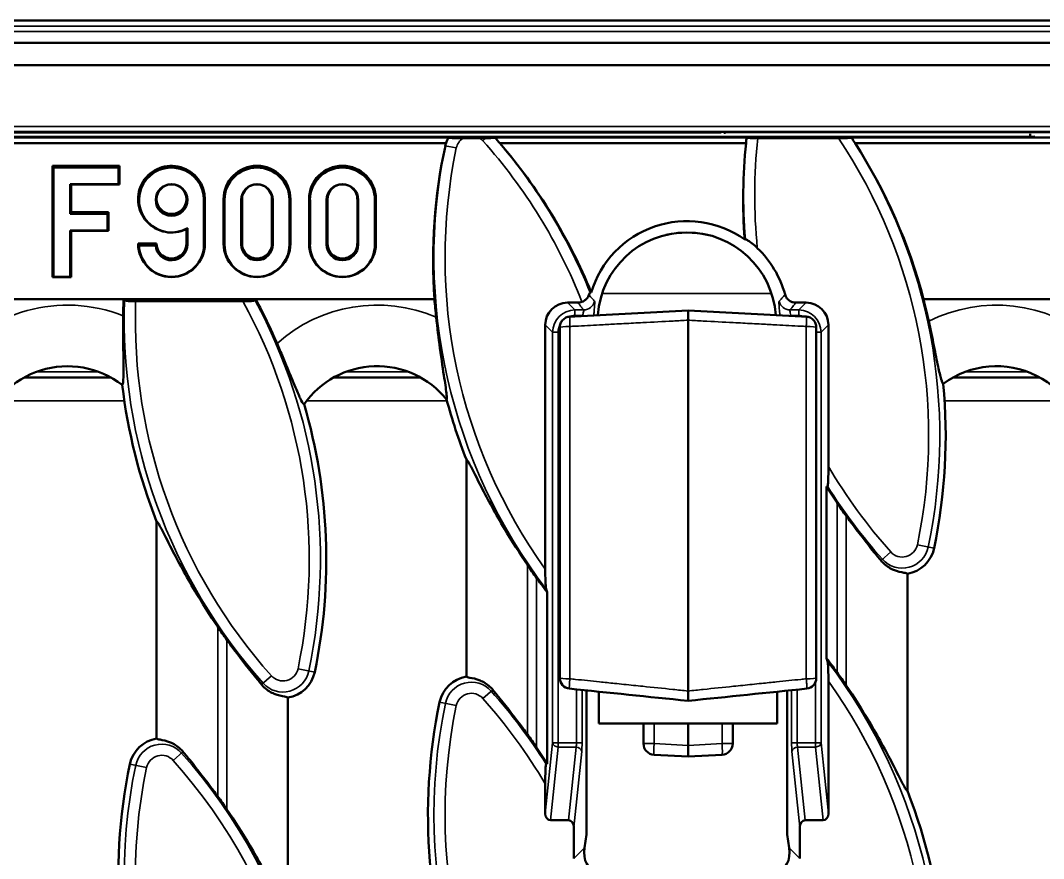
# Model space of a CAD drawing. Header units: millimetres. Extents: x 0 to 1485, y 0 to 1050.
# Drawn here: x 1277.7 to 1369.4, y 500 to 575.2 of the extents above; entities that cross this region are included whole.
import ezdxf

# ---------------------------------------------------------------- set-up
doc = ezdxf.new("R2010")
doc.units = ezdxf.units.MM
doc.header["$LTSCALE"] = 2.5
doc.layers.add('Sichtbar (ISO)', color=7, linetype='Continuous', lineweight=50)
doc.layers.add('Sichtbar schmal (ISO)', color=7, linetype='Continuous', lineweight=35)

msp = doc.modelspace()

# ---------------------------------------------------------------- linework, layer by layer
at = {"layer": 'Sichtbar (ISO)'}
for p, q in [((1448.542, 575.179), (448.542, 575.179)), ((1448.542, 573.179), (448.542, 573.179)), ((1448.542, 571.179), (448.542, 571.179)), ((1215.805, 565.179), (1375.279, 565.179)), ((1218.542, 564.679), (1316.052, 564.679)), ((1222.852, 565.127), (1340.52, 565.127)), ((1368.233, 564.732), (1222.852, 564.732)), ((1316.058, 564.675), (1316.052, 564.679)), ((1318.857, 564.627), (1317.357, 564.627)), ((1320.219, 564.679), (1320.213, 564.675)), ((1342.789, 564.679), (1320.219, 564.679)), ((1340.408, 565.179), (1340.422, 565.127)), ((1370.283, 565.167), (1340.802, 565.167)), ((1342.796, 564.675), (1342.789, 564.679)), ((1351.034, 564.627), (1343.793, 564.627)), ((1352.202, 564.679), (1352.196, 564.675)), ((1372.542, 564.679), (1352.202, 564.679)), ((1368.233, 564.732), (1368.233, 565.004)), ((1368.65, 564.769), (1368.233, 564.732)), ((1218.408, 564.179), (1315.829, 564.179)), ((1320.651, 564.179), (1342.739, 564.179)), ((1352.523, 564.179), (1372.676, 564.179)), ((1280.542, 562.149), (1280.63, 561.99)), ((1280.542, 552.174), (1280.542, 562.149)), ((1280.542, 562.149), (1286.542, 562.149)), ((1280.63, 552.19), (1280.63, 561.99)), ((1280.63, 561.99), (1286.455, 561.99)), ((1286.542, 562.149), (1286.455, 561.99)), ((1286.455, 561.99), (1286.455, 560.502)), ((1286.542, 562.149), (1286.542, 560.486)), ((1286.455, 560.502), (1282.121, 560.502)), ((1282.209, 560.486), (1282.121, 560.502)), ((1282.121, 560.502), (1282.121, 557.834)), ((1286.542, 560.486), (1282.209, 560.486)), ((1282.209, 560.486), (1282.209, 557.993)), ((1286.542, 560.486), (1286.455, 560.502)), ((1294.121, 559.085), (1294.121, 555.095)), ((1294.209, 559.156), (1294.209, 555.167)), ((1295.876, 555.167), (1295.876, 559.156)), ((1295.963, 555.095), (1295.963, 559.085)), ((1297.455, 555.095), (1297.455, 559.085)), ((1297.542, 559.156), (1297.542, 555.167)), ((1300.209, 555.167), (1300.209, 559.156)), ((1300.296, 559.085), (1300.296, 555.095)), ((1301.788, 559.085), (1301.788, 555.095)), ((1301.876, 559.156), (1301.876, 555.167)), ((1303.542, 555.167), (1303.542, 559.156)), ((1303.63, 555.095), (1303.63, 559.085)), ((1305.121, 555.095), (1305.121, 559.085)), ((1305.209, 559.156), (1305.209, 555.167)), ((1307.876, 555.167), (1307.876, 559.156)), ((1307.963, 559.085), (1307.963, 555.095)), ((1309.455, 559.085), (1309.455, 555.095)), ((1309.542, 559.156), (1309.542, 555.167)), ((1282.209, 557.993), (1282.121, 557.834)), ((1282.209, 557.993), (1285.542, 557.993)), ((1285.542, 557.993), (1285.455, 557.834)), ((1285.542, 557.993), (1285.542, 556.33)), ((1282.121, 557.834), (1285.455, 557.834)), ((1285.455, 557.834), (1285.455, 556.346)), ((1285.455, 556.346), (1282.121, 556.346)), ((1282.209, 556.33), (1282.121, 556.346)), ((1282.121, 556.346), (1282.121, 552.19)), ((1285.542, 556.33), (1282.209, 556.33)), ((1282.209, 556.33), (1282.209, 552.174)), ((1285.542, 556.33), (1285.455, 556.346)), ((1292.542, 555.167), (1292.542, 556.476)), ((1292.63, 555.095), (1292.63, 556.549)), ((1288.209, 555.167), (1289.876, 555.167)), ((1288.298, 555.008), (1289.791, 555.008)), ((1280.542, 552.174), (1280.63, 552.19)), ((1282.209, 552.174), (1280.542, 552.174)), ((1282.121, 552.19), (1280.63, 552.19)), ((1282.209, 552.174), (1282.121, 552.19)), ((1220.292, 550.179), (1314.794, 550.179)), ((1297.613, 550.004), (1287.99, 550.004)), ((1326.724, 549.879), (1327.663, 549.879)), ((1347.199, 549.879), (1348.139, 549.879)), ((1358.669, 550.179), (1372.515, 550.179)), ((1337.542, 549.179), (1327.378, 548.647)), ((1337.542, 549.179), (1337.542, 514.177)), ((1347.707, 548.647), (1337.542, 549.179)), ((1324.731, 525.983), (1324.731, 547.887)), ((1348.143, 548.624), (1348.142, 548.624)), ((1350.131, 547.887), (1350.131, 535.194)), ((1326.042, 547.675), (1326.042, 516.214)), ((1349.042, 516.214), (1349.042, 547.675)), ((1278.003, 543.179), (1285.749, 543.179)), ((1305.78, 543.179), (1313.526, 543.179)), ((1361.336, 543.179), (1369.082, 543.179)), ((1317.653, 535.81), (1317.653, 516.341)), ((1349.949, 533.38), (1349.949, 518.014)), ((1289.876, 530.255), (1289.876, 510.785)), ((1357.209, 506.104), (1357.209, 525.573)), ((1324.914, 508.534), (1324.914, 523.9)), ((1350.131, 515.931), (1350.131, 504.083)), ((1328.431, 502.179), (1328.431, 515.111)), ((1329.542, 514.997), (1329.542, 512.135)), ((1345.542, 512.135), (1345.542, 514.997)), ((1346.431, 515.088), (1346.431, 502.179)), ((1301.653, 494.993), (1301.653, 514.462)), ((1329.542, 512.135), (1345.542, 512.135)), ((1333.542, 512.135), (1333.542, 510.338)), ((1337.542, 512.135), (1337.542, 509.179)), ((1341.542, 510.338), (1341.542, 512.135)), ((1334.49, 509.339), (1337.542, 509.179)), ((1337.542, 509.179), (1340.595, 509.339)), ((1324.731, 504.083), (1324.731, 506.72)), ((1326.82, 503.466), (1325.205, 503.466)), ((1349.657, 503.466), (1348.042, 503.466)), ((1327.294, 500.034), (1327.294, 502.85)), ((1328.251, 500.992), (1328.431, 502.179)), ((1346.431, 502.179), (1346.611, 500.992)), ((1347.568, 502.85), (1347.568, 500.034))]:
    msp.add_line(p, q, dxfattribs=at)
for centre, radius, start, end in [((1318.107, 563.464), 2.388, 149.39496, 162.56041), ((1283.36, 532.412), 48.988, 40.42619, 41.19887), ((1391.502, 559.502), 48.988, 173.93299, 174.52077), ((1311.137, 537.968), 48.988, 32.34801, 33.04292), ((1337.431, 548.179), 8, 4.21284, 175.87111), ((1337.431, 547.179), 8.976, 78.11763, 101.88237), ((1337.431, 548.179), 9.137, 15.42979, 46.23134), ((1335.947, 548.391), 49.075, 177.91123, 179.64369), ((1255.582, 526.857), 49.075, 23.24862, 28.37497), ((1363.725, 553.946), 49.075, 184.4022, 186.2842), ((1311.137, 537.968), 49.075, 12.04481, 14.40825), ((1281.876, 536.179), 8, 52.12771, 162.98103), ((1309.653, 536.179), 8, 38.88444, 145.00059), ((1365.209, 536.179), 8, 0, 126.65347), ((1335.947, 548.391), 49.513, 186.83938, 201.48707), ((1311.137, 537.968), 49.513, 348.215, 5.36497), ((1255.582, 526.857), 49.513, 348.215, 16.31743), ((1363.725, 553.946), 49.513, 194.91625, 201.48707), ((1391.502, 559.502), 49.075, 214.18932, 215.86414), ((1356.755, 528.45), 2.913, 278.9616, 348.215), ((1363.725, 553.946), 49.075, 214.18932, 215.86414), ((1335.947, 548.391), 49.075, 214.18932, 215.86414), ((1301.2, 517.339), 2.913, 278.9616, 348.215), ((1311.137, 487.968), 49.075, 34.18932, 35.86414), ((1318.107, 513.464), 2.913, 98.9616, 168.215), ((1326.992, 516.214), 0.95, 180, 264.12865), ((1348.092, 516.214), 0.95, 275.87135, 0), ((1363.725, 503.946), 49.513, 168.215, 201.48707), ((1283.36, 482.412), 49.075, 34.18932, 35.86414), ((1290.329, 507.908), 2.913, 98.9616, 168.215), ((1334.542, 510.338), 1, 180, 267), ((1340.542, 510.338), 1, 273, 0), ((1335.947, 498.391), 49.513, 168.215, 201.48707), ((1311.137, 487.968), 49.513, 348.215, 21.48707), ((1255.582, 476.857), 49.075, 34.18932, 35.86414)]:
    msp.add_arc(centre, radius, start, end, dxfattribs=at)
for centre, major_axis, ratio, start_param, end_param in [((1340.788, 565.692), (0.137, -0.51), 0.947813, 5.814923, 6.034478), ((1363.725, 553.64), (0, -49.053), 0.99998, 4.500588, 4.78299), ((1318.107, 563.449), (0, 2.392), 0.99998, 1.260462, 1.358996), ((1283.36, 532.105), (0, 49.188), 0.99998, 5.102239, 5.422707), ((1391.502, 559.195), (0, -49.019), 0.99998, 4.61054, 4.787313), ((1311.137, 537.661), (0, 49.153), 0.99998, 4.969908, 5.282239), ((1291.209, 559.156), (-3, 0), 0.997459, 3.141593, 8.314536), ((1291.209, 559.085), (-2.913, 0), 0.997459, 3.141593, 8.363588), ((1298.876, 559.156), (-3, 0), 0.997459, 3.141593, 6.283185), ((1298.876, 559.085), (-2.913, 0), 0.997459, 3.141593, 6.283185), ((1306.542, 559.156), (-3, 0), 0.997459, 3.141593, 6.283185), ((1306.542, 559.085), (-2.913, 0), 0.997459, 3.141593, 6.283185), ((1298.876, 559.085), (-1.421, 0), 0.997459, 3.141593, 6.283185), ((1298.876, 559.156), (1.333, 0), 0.997459, 0, 3.141593), ((1306.542, 559.085), (-1.421, 0), 0.997459, 3.141593, 6.283185), ((1306.542, 559.156), (1.333, 0), 0.997459, 0, 3.141593), ((1337.431, 548.235), (0, 8.95), 0.99998, 5.664439, 7.563475), ((1291.209, 555.167), (3, 0), 0.997459, 3.141593, 6.283185), ((1291.209, 555.095), (2.913, 0), 0.997459, 3.171636, 6.283185), ((1291.209, 555.095), (-1.421, 0), 0.997459, 0.061615, 3.141593), ((1291.209, 555.167), (-1.333, 0), 0.997459, 0, 3.141593), ((1298.876, 555.167), (3, 0), 0.997459, 3.141593, 6.283185), ((1298.876, 555.095), (2.913, 0), 0.997459, 3.141593, 6.283185), ((1298.876, 555.095), (1.421, 0), 0.997459, 3.141593, 6.283185), ((1298.876, 555.167), (-1.333, 0), 0.997459, 0, 3.141593), ((1306.542, 555.167), (3, 0), 0.997459, 3.141593, 6.283185), ((1306.542, 555.095), (2.913, 0), 0.997459, 3.141593, 6.283185), ((1306.542, 555.095), (1.421, 0), 0.997459, 3.141593, 6.283185), ((1306.542, 555.167), (-1.333, 0), 0.997459, 0, 3.141593), ((1326.739, 547.872), (-1.425, 1.425), 0.992433, 5.501585, 7.064785), ((1348.123, 547.872), (1.425, 1.425), 0.992433, 5.501585, 7.064785), ((2516.542, 8330.624), (-12261.052, 838.786), 0.641959, 1.517599, 1.518471), ((158.542, 8330.624), (12261.052, 838.786), 0.641959, 4.764714, 4.765586), ((1325.233, 504.119), (-0.068, -0.651), 0.76433, 4.847966, 6.36271), ((1349.629, 504.119), (0.068, -0.651), 0.76433, 6.203661, 7.718405), ((1326.792, 502.814), (0.068, 0.651), 0.76433, 4.847966, 6.36271), ((1348.07, 502.814), (-0.068, 0.651), 0.76433, 6.203661, 7.718405), ((1330.261, 501.01), (-1.058, -2.214), 0.788897, 5.080424, 6.39683), ((1344.601, 501.01), (1.058, -2.214), 0.788897, 6.16954, 7.485946)]:
    msp.add_ellipse(centre, major_axis=major_axis, ratio=ratio, start_param=start_param, end_param=end_param, dxfattribs=at)
for centre, major_axis in [((1291.209, 559.085), (-1.421, 0)), ((1291.209, 559.156), (-1.333, 0))]:
    msp.add_ellipse(centre, major_axis=major_axis, ratio=0.997459, dxfattribs=at)
for points, knots in [([(1317.357, 564.627), (1317.149, 564.627), (1316.901, 564.628), (1316.577, 564.635), (1316.435, 564.639), (1316.249, 564.649), (1316.166, 564.655), (1316.088, 564.665), (1316.065, 564.67), (1316.058, 564.675)], [0.0703291, 0.0703291, 0.0703291, 0.0703291, 0.132789, 0.132789, 0.1743233, 0.1743233, 0.2104518, 0.2104518, 0.236216, 0.236216, 0.236216, 0.236216]), ([(1320.213, 564.675), (1320.207, 564.67), (1320.182, 564.665), (1320.096, 564.655), (1320.002, 564.649), (1319.792, 564.639), (1319.632, 564.634), (1319.464, 564.631), (1319.439, 564.631), (1319.413, 564.63)], [0.0084311, 0.0084311, 0.0084311, 0.0084311, 0.0336555, 0.0336555, 0.0718257, 0.0718257, 0.1174791, 0.1174791, 0.1252911, 0.1252911, 0.1252911, 0.1252911]), ([(1343.793, 564.627), (1343.669, 564.627), (1343.523, 564.628), (1343.294, 564.633), (1343.17, 564.638), (1342.996, 564.647), (1342.914, 564.653), (1342.831, 564.664), (1342.805, 564.669), (1342.796, 564.675)], [0.4461745, 0.4461745, 0.4461745, 0.4461745, 0.4834494, 0.4834494, 0.5205344, 0.5205344, 0.5575225, 0.5575225, 0.5860934, 0.5860934, 0.5860934, 0.5860934]), ([(1352.196, 564.675), (1352.189, 564.67), (1352.164, 564.665), (1352.08, 564.654), (1351.992, 564.648), (1351.797, 564.639), (1351.653, 564.634), (1351.376, 564.629), (1351.191, 564.627), (1351.034, 564.627)], [0.0084336, 0.0084336, 0.0084336, 0.0084336, 0.0349387, 0.0349387, 0.0725438, 0.0725438, 0.1145432, 0.1145432, 0.1614949, 0.1614949, 0.1614949, 0.1614949]), ([(1342.681, 555.56), (1342.689, 555.564), (1342.711, 555.559), (1342.78, 555.528), (1342.828, 555.502), (1342.962, 555.42), (1343.058, 555.355), (1343.311, 555.167), (1343.472, 555.036), (1343.679, 554.847), (1343.715, 554.813), (1343.752, 554.778)], [-0.3803028, -0.3803028, -0.3803028, -0.3803028, -0.3482557, -0.3482557, -0.3146348, -0.3146348, -0.2688093, -0.2688093, -0.2114134, -0.2114134, -0.1990027, -0.1990027, -0.1990027, -0.1990027]), ([(1328.652, 550.576), (1328.655, 550.586), (1328.659, 550.595), (1328.685, 550.665), (1328.707, 550.715), (1328.74, 550.778), (1328.752, 550.794), (1328.759, 550.795)], [-0.05688302, -0.05688302, -0.05688302, -0.05688302, -0.0527138, -0.0527138, -0.02478826, -0.02478826, -0.00024354, -0.00024354, -0.00024354, -0.00024354]), ([(1346.239, 550.61), (1346.274, 550.485), (1346.333, 550.367), (1346.492, 550.162), (1346.59, 550.076), (1346.778, 549.968), (1346.858, 549.935), (1347.026, 549.89), (1347.113, 549.879), (1347.199, 549.879)], [0, 0, 0, 0, 0.0390623, 0.0390623, 0.0779394, 0.0779394, 0.1039614, 0.1039614, 0.1300081, 0.1300081, 0.1300081, 0.1300081]), ([(1287.99, 550.004), (1287.867, 550.004), (1287.722, 550.007), (1287.494, 550.015), (1287.371, 550.022), (1287.197, 550.037), (1287.115, 550.048), (1287.032, 550.066), (1287.005, 550.075), (1286.996, 550.084)], [0.445419, 0.445419, 0.445419, 0.445419, 0.4824201, 0.4824201, 0.5194271, 0.5194271, 0.5565077, 0.5565077, 0.5852402, 0.5852402, 0.5852402, 0.5852402]), ([(1298.704, 550.084), (1298.699, 550.076), (1298.676, 550.067), (1298.596, 550.05), (1298.512, 550.039), (1298.328, 550.023), (1298.192, 550.016), (1297.932, 550.007), (1297.759, 550.004), (1297.613, 550.004)], [0.0084541, 0.0084541, 0.0084541, 0.0084541, 0.0356352, 0.0356352, 0.072688, 0.072688, 0.1127254, 0.1127254, 0.1565476, 0.1565476, 0.1565476, 0.1565476]), ([(1328.025, 549.947), (1328.096, 549.975), (1328.163, 550.009), (1328.315, 550.107), (1328.39, 550.174), (1328.499, 550.296), (1328.537, 550.35), (1328.604, 550.461), (1328.631, 550.519), (1328.652, 550.576)], [0.0377508, 0.0377508, 0.0377508, 0.0377508, 0.0608117, 0.0608117, 0.0931561, 0.0931561, 0.1162417, 0.1162417, 0.1411242, 0.1411242, 0.1411242, 0.1411242]), ([(1286.787, 542.494), (1286.811, 542.51), (1286.831, 542.558), (1286.862, 542.718), (1286.873, 542.828), (1286.898, 543.237), (1286.901, 543.611), (1286.897, 544.648), (1286.885, 545.41), (1286.87, 547.042), (1286.868, 547.866), (1286.873, 548.696)], [-0.9148011, -0.9148011, -0.9148011, -0.9148011, -0.8179949, -0.8179949, -0.7211283, -0.7211283, -0.5260391, -0.5260391, -0.2489373, -0.2489373, 0, 0, 0, 0]), ([(1315.881, 541.201), (1315.898, 541.212), (1315.906, 541.257), (1315.907, 541.403), (1315.899, 541.503), (1315.85, 541.968), (1315.767, 542.511), (1315.567, 543.824), (1315.427, 544.743), (1315.165, 546.687), (1315.049, 547.626), (1314.945, 548.574)], [-1.098788, -1.098788, -1.098788, -1.098788, -1.00479, -1.00479, -0.910784, -0.910784, -0.626306, -0.626306, -0.286151, -0.286151, 0, 0, 0, 0]), ([(1326.042, 547.675), (1326.042, 547.676), (1326.042, 547.678), (1326.042, 547.696), (1326.043, 547.713), (1326.046, 547.76), (1326.049, 547.791), (1326.063, 547.882), (1326.079, 547.942), (1326.142, 548.116), (1326.207, 548.223), (1326.373, 548.406), (1326.474, 548.48), (1326.697, 548.586), (1326.818, 548.617), (1326.942, 548.624)], [-0.0005281, -0.0005281, -0.0005281, -0.0005281, 0, 0, 0.0049312, 0.0049312, 0.0140405, 0.0140405, 0.0322819, 0.0322819, 0.0688436, 0.0688436, 0.1054024, 0.1054024, 0.1419609, 0.1419609, 0.1419609, 0.1419609]), ([(1327.378, 548.647), (1327.356, 548.645), (1327.335, 548.644), (1327.19, 548.637), (1327.066, 548.63), (1326.942, 548.624)], [-0.00643391, -0.00643391, -0.00643391, -0.00643391, 0, 0, 0.0372055, 0.0372055, 0.0372055, 0.0372055]), ([(1348.142, 548.624), (1348.019, 548.63), (1347.895, 548.637), (1347.749, 548.644), (1347.728, 548.645), (1347.707, 548.647)], [0.10622698, 0.10622698, 0.10622698, 0.10622698, 0.14343246, 0.14343246, 0.14986636, 0.14986636, 0.14986636, 0.14986636]), ([(1348.143, 548.624), (1348.266, 548.617), (1348.387, 548.586), (1348.611, 548.48), (1348.711, 548.406), (1348.878, 548.223), (1348.942, 548.116), (1349.006, 547.942), (1349.021, 547.882), (1349.036, 547.791), (1349.039, 547.76), (1349.042, 547.713), (1349.042, 547.696), (1349.042, 547.678), (1349.042, 547.676), (1349.042, 547.675)], [0, 0, 0, 0, 0.0371096, 0.0371096, 0.0742195, 0.0742195, 0.1113324, 0.1113324, 0.1298487, 0.1298487, 0.1390954, 0.1390954, 0.1441009, 0.1441009, 0.144637, 0.144637, 0.144637, 0.144637]), ([(1359.132, 548.209), (1359.293, 547.454), (1359.448, 546.704), (1359.729, 545.316), (1359.855, 544.683), (1360.067, 543.686), (1360.156, 543.3), (1360.311, 542.773), (1360.377, 542.625), (1360.433, 542.597)], [-0.8394486, -0.8394486, -0.8394486, -0.8394486, -0.6082887, -0.6082887, -0.3818154, -0.3818154, -0.1849508, -0.1849508, 0, 0, 0, 0]), ([(1300.672, 546.228), (1300.846, 545.823), (1301.018, 545.418), (1301.353, 544.622), (1301.515, 544.232), (1301.942, 543.2), (1302.191, 542.591), (1302.578, 541.681), (1302.73, 541.341), (1302.962, 540.897), (1303.046, 540.779), (1303.1, 540.768)], [-0.8544329, -0.8544329, -0.8544329, -0.8544329, -0.7224628, -0.7224628, -0.5901967, -0.5901967, -0.3568688, -0.3568688, -0.1691832, -0.1691832, 0, 0, 0, 0]), ([(1323.131, 526.369), (1322.435, 527.393), (1321.731, 528.496), (1320.298, 530.904), (1319.591, 532.209), (1318.639, 534.05), (1318.238, 534.858), (1317.899, 535.479), (1317.826, 535.607), (1317.714, 535.771), (1317.675, 535.812), (1317.653, 535.81)], [3.562475, 3.562475, 3.562475, 3.562475, 3.924729, 3.924729, 4.355561, 4.355561, 4.625893, 4.625893, 4.702196, 4.702196, 4.773128, 4.773128, 4.773128, 4.773128]), ([(1350.131, 535.194), (1350.131, 534.905), (1350.128, 534.56), (1350.116, 534.097), (1350.108, 533.884), (1350.091, 533.624), (1350.081, 533.517), (1350.066, 533.44), (1350.061, 533.423), (1350.055, 533.412), (1350.053, 533.41), (1350.051, 533.409)], [0.6996402, 0.6996402, 0.6996402, 0.6996402, 0.7863994, 0.7863994, 0.8445609, 0.8445609, 0.8837978, 0.8837978, 0.8988966, 0.8988966, 0.9052044, 0.9052044, 0.9052044, 0.9052044]), ([(1354.847, 526.745), (1354.641, 526.994), (1354.429, 527.252), (1353.506, 528.391), (1352.772, 529.335), (1351.989, 530.396), (1351.861, 530.572), (1351.732, 530.75)], [0.635921, 0.635921, 0.635921, 0.635921, 0.7360198, 0.7360198, 1.0671166, 1.0671166, 1.1316401, 1.1316401, 1.1316401, 1.1316401]), ([(1295.353, 520.814), (1294.658, 521.837), (1293.953, 522.941), (1292.521, 525.348), (1291.813, 526.653), (1290.861, 528.495), (1290.46, 529.302), (1290.121, 529.923), (1290.048, 530.051), (1289.937, 530.215), (1289.897, 530.256), (1289.876, 530.255)], [3.562475, 3.562475, 3.562475, 3.562475, 3.924729, 3.924729, 4.355561, 4.355561, 4.625893, 4.625893, 4.702196, 4.702196, 4.773128, 4.773128, 4.773128, 4.773128]), ([(1357.209, 525.573), (1357.166, 525.608), (1357.059, 525.632), (1356.669, 525.706), (1356.34, 525.764), (1355.84, 525.975), (1355.688, 526.049), (1355.38, 526.242), (1355.224, 526.36), (1355.006, 526.565), (1354.924, 526.651), (1354.847, 526.745)], [1.754995, 1.754995, 1.754995, 1.754995, 1.892647, 1.892647, 2.0720945, 2.0720945, 2.1365308, 2.1365308, 2.2009671, 2.2009671, 2.2396712, 2.2396712, 2.2396712, 2.2396712]), ([(1324.811, 524.201), (1324.804, 524.222), (1324.797, 524.26), (1324.781, 524.383), (1324.77, 524.513), (1324.753, 524.798), (1324.745, 525.017), (1324.735, 525.444), (1324.731, 525.737), (1324.731, 525.983)], [0.0085903, 0.0085903, 0.0085903, 0.0085903, 0.0319571, 0.0319571, 0.0758523, 0.0758523, 0.1354072, 0.1354072, 0.2092188, 0.2092188, 0.2092188, 0.2092188]), ([(1324.914, 523.9), (1324.717, 524.158), (1324.525, 524.415), (1324.212, 524.84), (1324.083, 525.016), (1323.954, 525.195)], [0.9730695, 0.9730695, 0.9730695, 0.9730695, 1.0671166, 1.0671166, 1.1316401, 1.1316401, 1.1316401, 1.1316401]), ([(1299.291, 515.634), (1299.085, 515.883), (1298.873, 516.141), (1297.95, 517.279), (1297.216, 518.224), (1296.434, 519.285), (1296.305, 519.461), (1296.176, 519.639)], [0.635921, 0.635921, 0.635921, 0.635921, 0.7360198, 0.7360198, 1.0671166, 1.0671166, 1.1316401, 1.1316401, 1.1316401, 1.1316401]), ([(1349.949, 518.014), (1350.145, 517.756), (1350.337, 517.499), (1350.651, 517.074), (1350.779, 516.898), (1350.908, 516.719)], [0.9730695, 0.9730695, 0.9730695, 0.9730695, 1.0671166, 1.0671166, 1.1316401, 1.1316401, 1.1316401, 1.1316401]), ([(1350.051, 517.713), (1350.058, 517.692), (1350.065, 517.654), (1350.082, 517.531), (1350.092, 517.401), (1350.109, 517.116), (1350.117, 516.897), (1350.128, 516.47), (1350.131, 516.177), (1350.131, 515.931)], [0.0085903, 0.0085903, 0.0085903, 0.0085903, 0.0319571, 0.0319571, 0.0758523, 0.0758523, 0.1354072, 0.1354072, 0.2092188, 0.2092188, 0.2092188, 0.2092188]), ([(1317.653, 516.341), (1317.696, 516.306), (1317.803, 516.282), (1318.193, 516.208), (1318.522, 516.15), (1319.023, 515.939), (1319.175, 515.865), (1319.483, 515.672), (1319.638, 515.554), (1319.856, 515.349), (1319.938, 515.263), (1320.016, 515.169)], [1.754995, 1.754995, 1.754995, 1.754995, 1.892647, 1.892647, 2.0720945, 2.0720945, 2.1365308, 2.1365308, 2.2009671, 2.2009671, 2.2396712, 2.2396712, 2.2396712, 2.2396712]), ([(1301.653, 514.462), (1301.61, 514.497), (1301.503, 514.521), (1301.113, 514.595), (1300.784, 514.653), (1300.284, 514.864), (1300.132, 514.938), (1299.824, 515.131), (1299.669, 515.249), (1299.45, 515.454), (1299.369, 515.54), (1299.291, 515.634)], [1.754995, 1.754995, 1.754995, 1.754995, 1.892647, 1.892647, 2.0720945, 2.0720945, 2.1365308, 2.1365308, 2.2009671, 2.2009671, 2.2396712, 2.2396712, 2.2396712, 2.2396712]), ([(1320.016, 515.169), (1320.222, 514.92), (1320.433, 514.662), (1321.356, 513.523), (1322.091, 512.579), (1322.873, 511.518), (1323.001, 511.342), (1323.131, 511.164)], [0.635921, 0.635921, 0.635921, 0.635921, 0.7360198, 0.7360198, 1.0671166, 1.0671166, 1.1316401, 1.1316401, 1.1316401, 1.1316401]), ([(1351.732, 515.545), (1352.427, 514.521), (1353.131, 513.418), (1354.564, 511.01), (1355.271, 509.705), (1356.224, 507.864), (1356.624, 507.056), (1356.963, 506.435), (1357.037, 506.307), (1357.148, 506.143), (1357.187, 506.102), (1357.209, 506.104)], [3.562475, 3.562475, 3.562475, 3.562475, 3.924729, 3.924729, 4.355561, 4.355561, 4.625893, 4.625893, 4.702196, 4.702196, 4.773128, 4.773128, 4.773128, 4.773128]), ([(1289.876, 510.785), (1289.918, 510.75), (1290.025, 510.726), (1290.415, 510.653), (1290.745, 510.594), (1291.245, 510.384), (1291.397, 510.309), (1291.705, 510.117), (1291.86, 509.998), (1292.079, 509.793), (1292.16, 509.708), (1292.238, 509.614)], [1.754995, 1.754995, 1.754995, 1.754995, 1.892647, 1.892647, 2.0720945, 2.0720945, 2.1365308, 2.1365308, 2.2009671, 2.2009671, 2.2396712, 2.2396712, 2.2396712, 2.2396712]), ([(1292.238, 509.614), (1292.444, 509.365), (1292.656, 509.106), (1293.578, 507.968), (1294.313, 507.023), (1295.095, 505.963), (1295.224, 505.787), (1295.353, 505.608)], [0.635921, 0.635921, 0.635921, 0.635921, 0.7360198, 0.7360198, 1.0671166, 1.0671166, 1.1316401, 1.1316401, 1.1316401, 1.1316401]), ([(1324.731, 506.72), (1324.731, 507.009), (1324.735, 507.354), (1324.747, 507.817), (1324.755, 508.03), (1324.772, 508.29), (1324.782, 508.398), (1324.796, 508.474), (1324.801, 508.491), (1324.807, 508.502), (1324.809, 508.504), (1324.811, 508.505)], [0.6996402, 0.6996402, 0.6996402, 0.6996402, 0.7863994, 0.7863994, 0.8445609, 0.8445609, 0.8837978, 0.8837978, 0.8988966, 0.8988966, 0.9052044, 0.9052044, 0.9052044, 0.9052044]), ([(1296.176, 504.434), (1296.871, 503.41), (1297.576, 502.307), (1299.008, 499.899), (1299.716, 498.594), (1300.668, 496.753), (1301.069, 495.945), (1301.407, 495.324), (1301.481, 495.196), (1301.592, 495.032), (1301.632, 494.991), (1301.653, 494.993)], [3.562475, 3.562475, 3.562475, 3.562475, 3.924729, 3.924729, 4.355561, 4.355561, 4.625893, 4.625893, 4.702196, 4.702196, 4.773128, 4.773128, 4.773128, 4.773128])]:
    msp.add_open_spline(points, degree=3, knots=knots, dxfattribs=at)
for points, degree in [([(1319.413, 564.63), (1319.237, 564.628), (1319.032, 564.627), (1318.857, 564.627)], 3), ([(1292.542, 556.476), (1292.587, 556.511), (1292.63, 556.549)], 2), ([(1342.622, 555.526), (1342.642, 555.537), (1342.662, 555.549), (1342.681, 555.56)], 3), ([(1288.209, 555.167), (1288.253, 555.086), (1288.298, 555.008)], 2), ([(1289.876, 555.167), (1289.833, 555.09), (1289.791, 555.008)], 2), ([(1328.759, 550.795), (1328.792, 550.796), (1328.824, 550.797), (1328.856, 550.799)], 3), ([(1327.663, 549.879), (1327.787, 549.879), (1327.909, 549.902), (1328.025, 549.947)], 3), ([(1326.942, 548.624), (1326.942, 548.624), (1326.942, 548.624), (1326.942, 548.624)], 3), ([(1350.908, 531.925), (1350.589, 532.396), (1350.267, 532.883), (1349.949, 533.38)], 3), ([(1324.914, 523.9), (1324.862, 524.05), (1324.811, 524.201)], 2), ([(1349.949, 518.014), (1350, 517.864), (1350.051, 517.713)], 2), ([(1323.954, 509.989), (1324.274, 509.518), (1324.596, 509.031), (1324.914, 508.534)], 3)]:
    msp.add_open_spline(points, degree=degree, dxfattribs=at)
for points, weights in [([(1286.996, 550.084), (1286.95, 550.132), (1286.904, 550.179)], [1, 0.999999999298, 1]), ([(1298.761, 550.179), (1298.733, 550.132), (1298.704, 550.084)], [1, 1.0000000024, 1]), ([(1350.051, 533.409), (1350, 533.394), (1349.949, 533.38)], [1, 1.00000000143, 1.00000000158]), ([(1324.811, 508.505), (1324.862, 508.52), (1324.914, 508.534)], [1, 0.999999998467, 0.999999998682])]:
    msp.add_rational_spline(points, weights, degree=2, dxfattribs=at)
at = {"layer": 'Sichtbar schmal (ISO)'}
for p, q in [((448.542, 574.679), (1448.542, 574.679)), ((1448.542, 574.179), (448.542, 574.179)), ((448.542, 573.154), (1448.542, 573.154)), ((1448.542, 565.679), (448.542, 565.679)), ((1319.413, 564.63), (1319.139, 564.386)), ((1340.845, 565.004), (1340.802, 565.167)), ((1315.768, 563.952), (1316.752, 563.746)), ((1294.209, 559.156), (1294.121, 559.085)), ((1295.876, 559.156), (1295.963, 559.085)), ((1297.542, 559.156), (1297.455, 559.085)), ((1300.209, 559.156), (1300.296, 559.085)), ((1301.876, 559.156), (1301.788, 559.085)), ((1303.542, 559.156), (1303.63, 559.085)), ((1305.209, 559.156), (1305.121, 559.085)), ((1307.876, 559.156), (1307.963, 559.085)), ((1309.542, 559.156), (1309.455, 559.085)), ((1292.542, 555.167), (1292.63, 555.095)), ((1294.209, 555.167), (1294.121, 555.095)), ((1295.876, 555.167), (1295.963, 555.095)), ((1297.542, 555.167), (1297.455, 555.095)), ((1300.209, 555.167), (1300.296, 555.095)), ((1301.876, 555.167), (1301.788, 555.095)), ((1303.542, 555.167), (1303.63, 555.095)), ((1305.209, 555.167), (1305.121, 555.095)), ((1307.876, 555.167), (1307.963, 555.095)), ((1309.542, 555.167), (1309.455, 555.095)), ((1329.836, 550.693), (1345.026, 550.693)), ((1326.724, 549.879), (1327.384, 549.219)), ((1347.479, 549.219), (1348.139, 549.879)), ((1327.384, 549.219), (1328.179, 549.219)), ((1327.384, 548.721), (1327.384, 549.219)), ((1346.683, 549.219), (1347.479, 549.219)), ((1347.479, 549.219), (1347.479, 548.721)), ((1325.391, 547.227), (1324.731, 547.887)), ((1328.093, 548.721), (1327.384, 548.721)), ((1328.428, 548.702), (1328.093, 548.721)), ((1346.769, 548.721), (1346.539, 548.708)), ((1347.479, 548.721), (1346.769, 548.721)), ((1350.131, 547.887), (1349.471, 547.227)), ((1325.391, 547.227), (1325.889, 547.227)), ((1325.391, 510.412), (1325.391, 547.227)), ((1325.889, 547.227), (1325.889, 510.029)), ((1326.942, 547.742), (1326.942, 516.15)), ((1348.142, 516.15), (1348.142, 547.742)), ((1349.042, 547.227), (1349.471, 547.227)), ((1349.471, 547.227), (1349.471, 510.412)), ((1284.659, 543.679), (1279.092, 543.679)), ((1312.437, 543.679), (1306.869, 543.679)), ((1367.993, 543.679), (1362.425, 543.679)), ((1286.976, 541.088), (1275.559, 541.088)), ((1315.911, 541.088), (1303.337, 541.088)), ((1371.525, 541.088), (1360.552, 541.088)), ((1350.908, 516.719), (1350.908, 531.925)), ((1351.732, 530.75), (1351.732, 515.545)), ((1358.11, 528.168), (1359.606, 527.856)), ((1354.847, 526.745), (1355.723, 527.528)), ((1323.131, 511.164), (1323.131, 526.369)), ((1323.954, 525.195), (1323.954, 509.989)), ((1295.353, 505.608), (1295.353, 520.814)), ((1296.176, 519.639), (1296.176, 504.434)), ((1302.554, 517.057), (1304.051, 516.744)), ((1299.291, 515.634), (1300.168, 516.417)), ((1348.973, 510.029), (1348.973, 515.857)), ((1320.016, 515.169), (1319.139, 514.386)), ((1327.535, 510.412), (1327.535, 515.203)), ((1328.034, 515.152), (1328.034, 510.412)), ((1346.829, 510.412), (1346.829, 515.129)), ((1347.327, 515.18), (1347.327, 510.412)), ((1315.256, 514.059), (1316.752, 513.746)), ((1334.49, 510.338), (1334.49, 512.135)), ((1340.595, 512.135), (1340.595, 510.338)), ((1324.731, 504.083), (1325.391, 510.412)), ((1325.391, 510.412), (1328.034, 510.412)), ((1333.542, 510.338), (1334.49, 510.338)), ((1337.542, 510.178), (1334.49, 510.338)), ((1340.595, 510.338), (1337.542, 510.178)), ((1340.595, 510.338), (1341.542, 510.338)), ((1349.471, 510.412), (1346.829, 510.412)), ((1349.471, 510.412), (1350.131, 504.083)), ((1292.238, 509.614), (1291.361, 508.83)), ((1325.889, 510.029), (1325.205, 503.466)), ((1327.504, 510.029), (1325.889, 510.029)), ((1326.82, 503.466), (1327.504, 510.029)), ((1328.002, 509.646), (1327.294, 502.85)), ((1347.568, 502.85), (1346.86, 509.646)), ((1348.973, 510.029), (1347.358, 510.029)), ((1347.358, 510.029), (1348.042, 503.466)), ((1349.657, 503.466), (1348.973, 510.029)), ((1287.478, 508.503), (1288.975, 508.191)), ((1327.294, 500.034), (1328.251, 500.992)), ((1346.611, 500.992), (1347.568, 500.034))]:
    msp.add_line(p, q, dxfattribs=at)
for centre, radius, start, end in [((1318.107, 563.464), 2.38, 149.41413, 168.215), ((1318.107, 563.464), 1.384, 122.7994, 168.215), ((1318.107, 563.464), 1.384, 41.785, 57.2006), ((1283.36, 532.412), 47.984, 21.43407, 41.785), ((1283.36, 532.412), 48.98, 22.04282, 41.19957), ((1391.502, 559.502), 48.98, 173.93742, 184.61615), ((1391.502, 559.502), 47.984, 173.86852, 185.64991), ((1311.137, 537.968), 47.984, 348.215, 33.7508), ((1311.137, 537.968), 48.98, 348.215, 33.04235), ((1363.725, 553.946), 48.98, 168.215, 217.39368), ((1363.725, 553.946), 47.984, 168.215, 215.6453), ((1335.947, 548.391), 48.98, 178.0185, 221.785), ((1335.947, 548.391), 47.984, 178.07277, 221.785), ((1255.582, 526.857), 47.984, 348.215, 28.84238), ((1255.582, 526.857), 48.98, 348.215, 28.30863), ((1281.876, 536.179), 13.477, 68.23536, 142.7948), ((1309.653, 536.179), 13.477, 66.88335, 131.78966), ((1365.209, 536.179), 13.477, 50.20313, 116.80076), ((1337.431, 548.179), 9.354, 176.67918, 176.90712), ((1337.431, 548.179), 9.354, 3.16453, 3.32082), ((1391.502, 559.502), 47.984, 210.43574, 221.785), ((1391.502, 559.502), 48.98, 212.18934, 221.785), ((1356.755, 528.45), 2.38, 221.785, 348.215), ((1356.755, 528.45), 1.384, 221.785, 348.215), ((1311.137, 487.968), 48.98, 348.215, 37.39368), ((1301.2, 517.339), 2.38, 221.785, 348.215), ((1301.2, 517.339), 1.384, 221.785, 348.215), ((1318.107, 513.464), 2.38, 41.785, 168.215), ((1311.137, 487.968), 47.984, 348.215, 35.6453), ((1318.107, 513.464), 1.384, 41.785, 168.215), ((1283.36, 482.412), 48.98, 32.18934, 41.785), ((1363.725, 503.946), 48.98, 168.215, 221.785), ((1283.36, 482.412), 47.984, 30.43574, 41.785), ((1363.725, 503.946), 47.984, 168.215, 221.785), ((1290.329, 507.908), 2.38, 41.785, 168.215), ((1255.582, 476.857), 48.98, 348.215, 41.785), ((1335.947, 498.391), 48.98, 168.215, 221.785), ((1290.329, 507.908), 1.384, 41.785, 168.215), ((1255.582, 476.857), 47.984, 348.215, 41.785), ((1335.947, 498.391), 47.984, 168.215, 221.785)]:
    msp.add_arc(centre, radius, start, end, dxfattribs=at)
for centre, major_axis, ratio, start_param, end_param in [((1328.179, 550.215), (-0.779, -0.627), 0.993759, 0.896762, 2.244831), ((1346.683, 550.215), (-0.779, 0.627), 0.993759, 0.896762, 2.244831), ((1327.395, 547.215), (-1.42, 1.42), 0.996188, 5.501585, 7.064785), ((1347.467, 547.215), (1.42, 1.42), 0.996188, 5.501585, 7.064785), ((1327.395, 547.215), (-1.069, 1.069), 0.992433, 0.255076, 0.7816), ((1327.395, 547.215), (-1.069, 1.069), 0.992433, 5.501585, 5.89275), ((1347.467, 547.215), (1.069, 1.069), 0.992433, 0.435315, 0.7816), ((1326.992, 547.631), (-0.95, 0), 0.117188, 4.764749, 6.283185), ((1348.092, 547.631), (0.95, 0), 0.117188, 0, 1.518436), ((1326.992, 516.258), (-0.95, 0), 0.113291, 0, 1.518436), ((1348.092, 516.258), (0.95, 0), 0.113291, 4.764749, 6.283185), ((1325.889, 510.412), (-0.497, 0.052), 0.76433, 0.135577, 1.650321), ((1327.448, 510.412), (0, 0.5), 0.174977, 3.839724, 4.712389), ((1327.946, 510.412), (0, -1), 0.087489, 0.698132, 1.570796), ((1334.542, 510.338), (-0.052, -0.999), 0.052264, 4.715128, 6.283185), ((1340.542, 510.338), (0.052, -0.999), 0.052264, 0, 1.568057), ((1346.916, 510.412), (0, 1), 0.087489, 1.570796, 2.443461), ((1347.414, 510.412), (0, -0.5), 0.174977, 4.712389, 5.585054), ((1348.973, 510.412), (0.497, 0.052), 0.76433, 4.632864, 6.147609), ((1327.504, 509.646), (0.497, -0.052), 0.76433, 0.135577, 1.650321), ((1347.358, 509.646), (-0.497, -0.052), 0.76433, 4.632864, 6.147609)]:
    msp.add_ellipse(centre, major_axis=major_axis, ratio=ratio, start_param=start_param, end_param=end_param, dxfattribs=at)
for points, knots in [([(1345.71, 550.001), (1345.822, 550.126), (1345.932, 550.252), (1346.041, 550.378), (1346.108, 550.455), (1346.174, 550.533), (1346.239, 550.61)], [2.6641091, 2.6641091, 2.6641091, 2.6641091, 3.1340959, 3.1340959, 3.1340959, 3.4231044, 3.4231044, 3.4231044, 3.4231044]), ([(1328.179, 549.219), (1328.111, 549.304), (1328.043, 549.389), (1327.87, 549.609), (1327.766, 549.744), (1327.663, 549.879)], [-2.0665977, -2.0665977, -2.0665977, -2.0665977, -1.7739946, -1.7739946, -1.3076065, -1.3076065, -1.3076065, -1.3076065]), ([(1328.652, 550.576), (1328.748, 550.462), (1328.846, 550.349), (1329.013, 550.157), (1329.082, 550.079), (1329.152, 550.001)], [1.3498922, 1.3498922, 1.3498922, 1.3498922, 1.7739946, 1.7739946, 2.0665977, 2.0665977, 2.0665977, 2.0665977]), ([(1329.152, 550.001), (1329.171, 549.98), (1329.175, 549.896), (1329.162, 549.637), (1329.147, 549.473), (1329.122, 549.167), (1329.112, 549.041), (1329.099, 548.853), (1329.095, 548.795), (1329.092, 548.736)], [-0.2216029, -0.2216029, -0.2216029, -0.2216029, -0.1429339, -0.1429339, -0.072021, -0.072021, -0.0277004, -0.0277004, -0.0081708, -0.0081708, -0.0081708, -0.0081708]), ([(1345.77, 548.748), (1345.757, 548.954), (1345.741, 549.157), (1345.711, 549.52), (1345.698, 549.678), (1345.69, 549.865), (1345.691, 549.92), (1345.699, 549.979), (1345.704, 549.994), (1345.71, 550.001)], [-0.2121269, -0.2121269, -0.2121269, -0.2121269, -0.1429358, -0.1429358, -0.0720219, -0.0720219, -0.0277007, -0.0277007, 0, 0, 0, 0]), ([(1347.199, 549.879), (1347.136, 549.795), (1347.071, 549.712), (1346.9, 549.492), (1346.793, 549.355), (1346.683, 549.219)], [-3.4231044, -3.4231044, -3.4231044, -3.4231044, -3.1340959, -3.1340959, -2.6641091, -2.6641091, -2.6641091, -2.6641091]), ([(1328.093, 548.721), (1328.098, 548.752), (1328.104, 548.783), (1328.121, 548.862), (1328.133, 548.909), (1328.163, 549.023), (1328.18, 549.084), (1328.199, 549.18), (1328.197, 549.212), (1328.179, 549.219)], [0, 0, 0, 0, 0.0277004, 0.0277004, 0.072021, 0.072021, 0.1429339, 0.1429339, 0.2216029, 0.2216029, 0.2216029, 0.2216029]), ([(1346.683, 549.219), (1346.677, 549.216), (1346.672, 549.211), (1346.665, 549.189), (1346.666, 549.169), (1346.678, 549.099), (1346.695, 549.041), (1346.733, 548.896), (1346.754, 548.808), (1346.769, 548.721)], [0, 0, 0, 0, 0.0277007, 0.0277007, 0.0720219, 0.0720219, 0.1429358, 0.1429358, 0.2216059, 0.2216059, 0.2216059, 0.2216059]), ([(1326.942, 547.742), (1326.94, 547.802), (1326.937, 547.861), (1326.932, 548.012), (1326.929, 548.099), (1326.925, 548.308), (1326.925, 548.417), (1326.93, 548.576), (1326.935, 548.621), (1326.942, 548.624)], [-0.00721571, -0.00721571, -0.00721571, -0.00721571, -0.006313747, -0.006313747, -0.004870605, -0.004870605, -0.002561577, -0.002561577, -0.000078946, -0.000078946, -0.000078946, -0.000078946]), ([(1326.942, 547.742), (1327.104, 547.751), (1327.266, 547.759), (1328.149, 547.806), (1328.871, 547.844), (1330.044, 547.906), (1330.495, 547.93), (1331.228, 547.968), (1331.51, 547.983), (1332.356, 548.028), (1332.92, 548.057), (1334.386, 548.135), (1335.289, 548.182), (1336.641, 548.254), (1337.092, 548.277), (1337.542, 548.301)], [-1.164557, -1.164557, -1.164557, -1.164557, -1.115963, -1.115963, -0.898876, -0.898876, -0.763197, -0.763197, -0.678397, -0.678397, -0.508798, -0.508798, -0.237439, -0.237439, -0.101987, -0.101987, -0.101987, -0.101987]), ([(1337.542, 548.301), (1337.993, 548.277), (1338.443, 548.254), (1339.796, 548.182), (1340.698, 548.135), (1342.164, 548.057), (1342.728, 548.028), (1343.574, 547.983), (1343.856, 547.968), (1344.589, 547.93), (1345.04, 547.906), (1346.213, 547.844), (1346.935, 547.806), (1347.819, 547.759), (1347.98, 547.751), (1348.142, 547.742)], [0.101987, 0.101987, 0.101987, 0.101987, 0.237439, 0.237439, 0.508798, 0.508798, 0.678397, 0.678397, 0.763197, 0.763197, 0.898876, 0.898876, 1.115963, 1.115963, 1.164557, 1.164557, 1.164557, 1.164557]), ([(1348.143, 548.624), (1348.15, 548.621), (1348.155, 548.576), (1348.159, 548.417), (1348.159, 548.308), (1348.155, 548.099), (1348.152, 548.012), (1348.147, 547.861), (1348.145, 547.802), (1348.142, 547.742)], [-0.007136771, -0.007136771, -0.007136771, -0.007136771, -0.004654133, -0.004654133, -0.002345106, -0.002345106, -0.000901964, -0.000901964, 0, 0, 0, 0]), ([(1326.895, 515.269), (1326.894, 515.269), (1326.893, 515.269), (1326.885, 515.286), (1326.886, 515.384), (1326.9, 515.639), (1326.909, 515.76), (1326.927, 515.975), (1326.934, 516.063), (1326.942, 516.15)], [-0.007226587, -0.007226587, -0.007226587, -0.007226587, -0.006908839, -0.006908839, -0.003481198, -0.003481198, -0.001338922, -0.001338922, 0, 0, 0, 0]), ([(1337.542, 515.056), (1337.088, 515.103), (1336.634, 515.15), (1335.28, 515.289), (1334.38, 515.382), (1332.917, 515.533), (1332.355, 515.591), (1331.511, 515.678), (1331.23, 515.707), (1330.498, 515.783), (1330.048, 515.829), (1328.878, 515.95), (1328.158, 516.025), (1327.273, 516.116), (1327.108, 516.133), (1326.942, 516.15)], [0.100602, 0.100602, 0.100602, 0.100602, 0.237684, 0.237684, 0.509324, 0.509324, 0.679098, 0.679098, 0.763985, 0.763985, 0.899805, 0.899805, 1.117116, 1.117116, 1.167006, 1.167006, 1.167006, 1.167006]), ([(1348.142, 516.15), (1347.977, 516.133), (1347.811, 516.116), (1346.926, 516.025), (1346.206, 515.95), (1345.036, 515.829), (1344.586, 515.783), (1343.855, 515.707), (1343.574, 515.678), (1342.73, 515.591), (1342.167, 515.533), (1340.705, 515.382), (1339.805, 515.289), (1338.451, 515.15), (1337.996, 515.103), (1337.542, 515.056)], [-1.167006, -1.167006, -1.167006, -1.167006, -1.117116, -1.117116, -0.899805, -0.899805, -0.763985, -0.763985, -0.679098, -0.679098, -0.509324, -0.509324, -0.237684, -0.237684, -0.100602, -0.100602, -0.100602, -0.100602]), ([(1348.142, 516.15), (1348.15, 516.063), (1348.158, 515.975), (1348.175, 515.76), (1348.184, 515.639), (1348.198, 515.384), (1348.199, 515.286), (1348.191, 515.269), (1348.19, 515.269), (1348.189, 515.269)], [-0.010711379, -0.010711379, -0.010711379, -0.010711379, -0.009372456, -0.009372456, -0.007230181, -0.007230181, -0.003802539, -0.003802539, -0.003484791, -0.003484791, -0.003484791, -0.003484791])]:
    msp.add_open_spline(points, degree=3, knots=knots, dxfattribs=at)

doc.saveas('drawing.dxf')
